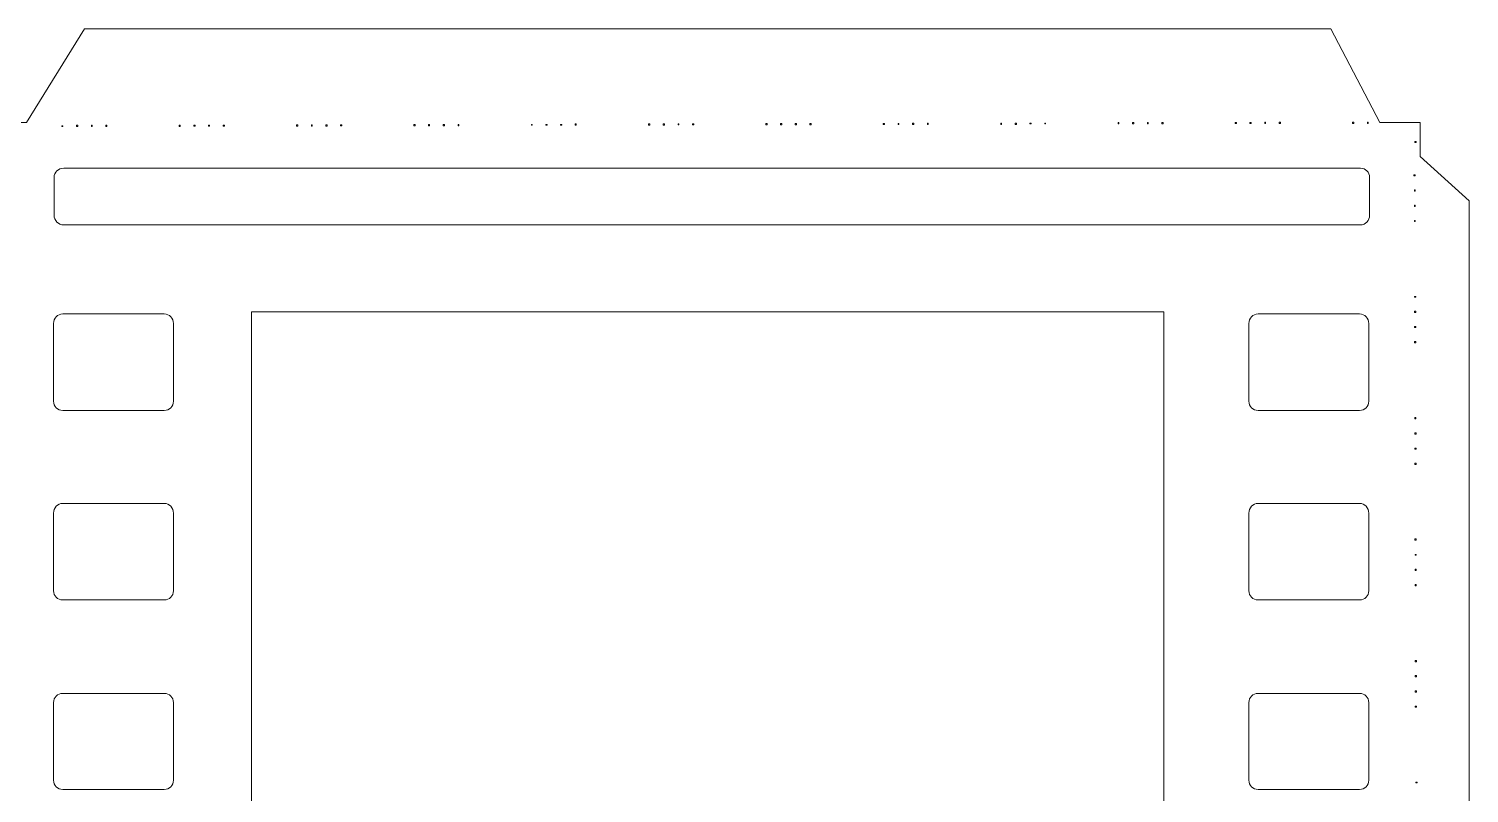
# Model space of a CAD drawing. Header units: centimetres. Extents: x -7.3 to 7.2, y -9.5 to 9.5.
# Drawn here: x 4.515 to 7.227, y -7.622 to -6.181 of the extents above; entities that cross this region are included whole.
import ezdxf

# ---------------------------------------------------------------- set-up
doc = ezdxf.new("R2010")
doc.units = ezdxf.units.CM
doc.header["$MEASUREMENT"] = 0
doc.layers.add('Layer 1', color=7, linetype='Continuous')

msp = doc.modelspace()

# ---------------------------------------------------------------- linework, layer by layer
at = {"layer": 'Layer 1', "lineweight": 0}
for points, knots in [([(4.61987, -6.18133), (4.61987, -6.18133), (4.51073, -6.35827), (4.51073, -6.35827), (4.51073, -6.35827), (4.51073, -6.35827), (4.46774, -6.35827), (4.46774, -6.35827), (4.46774, -6.35827), (4.46774, -6.35827), (1.79628, -6.35827), (1.79628, -6.35827), (1.79628, -6.35827), (1.79628, -6.35827), (1.79628, -9.0256), (1.79628, -9.0256), (1.79628, -9.0256), (1.79628, -9.0256), (4.46774, -9.0256), (4.46774, -9.0256), (4.46774, -9.0256), (4.46774, -9.0256), (4.49916, -9.0256), (4.49916, -9.0256), (4.49916, -9.0256), (4.49916, -9.0256), (6.45542, -9.0256), (6.45542, -9.0256), (6.45542, -9.0256), (6.45542, -9.0256), (6.4579, -9.0256), (6.4579, -9.0256), (6.4579, -9.0256), (6.4579, -9.0256), (6.48353, -9.0256), (6.48353, -9.0256), (6.48353, -9.0256), (6.48353, -9.0256), (6.48518, -9.0256), (6.48518, -9.0256), (6.48518, -9.0256), (6.48518, -9.0256), (6.51081, -9.0256), (6.51081, -9.0256), (6.51081, -9.0256), (6.51081, -9.0256), (6.51329, -9.0256), (6.51329, -9.0256), (6.51329, -9.0256), (6.51329, -9.0256), (6.53809, -9.0256), (6.53809, -9.0256), (6.53809, -9.0256), (6.53809, -9.0256), (6.54057, -9.0256), (6.54057, -9.0256), (6.54057, -9.0256), (6.54057, -9.0256), (6.67617, -9.0256), (6.67617, -9.0256), (6.67617, -9.0256), (6.67617, -9.0256), (6.67617, -9.02477), (6.67617, -9.02477), (6.67617, -9.02477), (6.67617, -9.02477), (6.67865, -9.02477), (6.67865, -9.02477), (6.67865, -9.02477), (6.67865, -9.02477), (6.67865, -9.0256), (6.67865, -9.0256), (6.67865, -9.0256), (6.67865, -9.0256), (6.70428, -9.0256), (6.70428, -9.0256), (6.70428, -9.0256), (6.70428, -9.0256), (6.70428, -9.02477), (6.70428, -9.02477), (6.70428, -9.02477), (6.70428, -9.02477), (6.70593, -9.02477), (6.70593, -9.02477), (6.70593, -9.02477), (6.70593, -9.02477), (6.70593, -9.0256), (6.70593, -9.0256), (6.70593, -9.0256), (6.70593, -9.0256), (6.73156, -9.0256), (6.73156, -9.0256), (6.73156, -9.0256), (6.73156, -9.0256), (6.73156, -9.02477), (6.73156, -9.02477), (6.73156, -9.02477), (6.73156, -9.02477), (6.73404, -9.02477), (6.73404, -9.02477), (6.73404, -9.02477), (6.73404, -9.02477), (6.73404, -9.0256), (6.73404, -9.0256), (6.73404, -9.0256), (6.73404, -9.0256), (6.75967, -9.0256), (6.75967, -9.0256), (6.75967, -9.0256), (6.75967, -9.0256), (6.75967, -9.02477), (6.75967, -9.02477), (6.75967, -9.02477), (6.75967, -9.02477), (6.76132, -9.02477), (6.76132, -9.02477), (6.76132, -9.02477), (6.76132, -9.02477), (6.76132, -9.0256), (6.76132, -9.0256), (6.76132, -9.0256), (6.76132, -9.0256), (6.89775, -9.0256), (6.89775, -9.0256), (6.89775, -9.0256), (6.89775, -9.0256), (6.89775, -9.02477), (6.89775, -9.02477), (6.89775, -9.02477), (6.89775, -9.02477), (6.8994, -9.02477), (6.8994, -9.02477), (6.8994, -9.02477), (6.8994, -9.02477), (6.8994, -9.0256), (6.8994, -9.0256), (6.8994, -9.0256), (6.8994, -9.0256), (6.92503, -9.0256), (6.92503, -9.0256), (6.92503, -9.0256), (6.92503, -9.0256), (6.92503, -9.02477), (6.92503, -9.02477), (6.92503, -9.02477), (6.92503, -9.02477), (6.92751, -9.02477), (6.92751, -9.02477), (6.92751, -9.02477), (6.92751, -9.02477), (6.92751, -9.0256), (6.92751, -9.0256), (6.92751, -9.0256), (6.92751, -9.0256), (6.95314, -9.0256), (6.95314, -9.0256), (6.95314, -9.0256), (6.95314, -9.0256), (6.95314, -9.02477), (6.95314, -9.02477), (6.95314, -9.02477), (6.95314, -9.02477), (6.95479, -9.02477), (6.95479, -9.02477), (6.95479, -9.02477), (6.95479, -9.02477), (6.95479, -9.0256), (6.95479, -9.0256), (6.95479, -9.0256), (6.95479, -9.0256), (6.98042, -9.0256), (6.98042, -9.0256), (6.98042, -9.0256), (6.98042, -9.0256), (6.98042, -9.02477), (6.98042, -9.02477), (6.98042, -9.02477), (6.98042, -9.02477), (6.98207, -9.02477), (6.98207, -9.02477), (6.98207, -9.02477), (6.98207, -9.02477), (6.98207, -9.0256), (6.98207, -9.0256), (6.98207, -9.0256), (6.98207, -9.0256), (7.13503, -9.0256), (7.13503, -9.0256), (7.13503, -9.0256), (7.13503, -9.0256), (7.13503, -8.95119), (7.13503, -8.95119), (7.13503, -8.95119), (7.13503, -8.95119), (7.22742, -8.85197), (7.22742, -8.85197), (7.22742, -8.85197), (7.22742, -8.85197), (7.22742, -6.50545), (7.22742, -6.50545), (7.22742, -6.50545), (7.22742, -6.50545), (7.13503, -6.42194), (7.13503, -6.42194), (7.13503, -6.42194), (7.13503, -6.42194), (7.13503, -6.35827), (7.13503, -6.35827), (7.13503, -6.35827), (7.13503, -6.35827), (7.05896, -6.35827), (7.05896, -6.35827), (7.05896, -6.35827), (7.05896, -6.35827), (6.96718, -6.18133), (6.96718, -6.18133), (6.96718, -6.18133), (6.96718, -6.18133), (4.61987, -6.18133), (4.61987, -6.18133)], [0, 0, 0, 0, 0.0178571, 0.0178571, 0.0178571, 0.0178571, 0.0357143, 0.0357143, 0.0357143, 0.0357143, 0.0535714, 0.0535714, 0.0535714, 0.0535714, 0.0714286, 0.0714286, 0.0714286, 0.0714286, 0.0892857, 0.0892857, 0.0892857, 0.0892857, 0.1071429, 0.1071429, 0.1071429, 0.1071429, 0.125, 0.125, 0.125, 0.125, 0.1428571, 0.1428571, 0.1428571, 0.1428571, 0.1607143, 0.1607143, 0.1607143, 0.1607143, 0.1785714, 0.1785714, 0.1785714, 0.1785714, 0.1964286, 0.1964286, 0.1964286, 0.1964286, 0.2142857, 0.2142857, 0.2142857, 0.2142857, 0.2321429, 0.2321429, 0.2321429, 0.2321429, 0.25, 0.25, 0.25, 0.25, 0.2678571, 0.2678571, 0.2678571, 0.2678571, 0.2857143, 0.2857143, 0.2857143, 0.2857143, 0.3035714, 0.3035714, 0.3035714, 0.3035714, 0.3214286, 0.3214286, 0.3214286, 0.3214286, 0.3392857, 0.3392857, 0.3392857, 0.3392857, 0.3571429, 0.3571429, 0.3571429, 0.3571429, 0.375, 0.375, 0.375, 0.375, 0.3928571, 0.3928571, 0.3928571, 0.3928571, 0.4107143, 0.4107143, 0.4107143, 0.4107143, 0.4285714, 0.4285714, 0.4285714, 0.4285714, 0.4464286, 0.4464286, 0.4464286, 0.4464286, 0.4642857, 0.4642857, 0.4642857, 0.4642857, 0.4821429, 0.4821429, 0.4821429, 0.4821429, 0.5, 0.5, 0.5, 0.5, 0.5178571, 0.5178571, 0.5178571, 0.5178571, 0.5357143, 0.5357143, 0.5357143, 0.5357143, 0.5535714, 0.5535714, 0.5535714, 0.5535714, 0.5714286, 0.5714286, 0.5714286, 0.5714286, 0.5892857, 0.5892857, 0.5892857, 0.5892857, 0.6071429, 0.6071429, 0.6071429, 0.6071429, 0.625, 0.625, 0.625, 0.625, 0.6428571, 0.6428571, 0.6428571, 0.6428571, 0.6607143, 0.6607143, 0.6607143, 0.6607143, 0.6785714, 0.6785714, 0.6785714, 0.6785714, 0.6964286, 0.6964286, 0.6964286, 0.6964286, 0.7142857, 0.7142857, 0.7142857, 0.7142857, 0.7321429, 0.7321429, 0.7321429, 0.7321429, 0.75, 0.75, 0.75, 0.75, 0.7678571, 0.7678571, 0.7678571, 0.7678571, 0.7857143, 0.7857143, 0.7857143, 0.7857143, 0.8035714, 0.8035714, 0.8035714, 0.8035714, 0.8214286, 0.8214286, 0.8214286, 0.8214286, 0.8392857, 0.8392857, 0.8392857, 0.8392857, 0.8571429, 0.8571429, 0.8571429, 0.8571429, 0.875, 0.875, 0.875, 0.875, 0.8928571, 0.8928571, 0.8928571, 0.8928571, 0.9107143, 0.9107143, 0.9107143, 0.9107143, 0.9285714, 0.9285714, 0.9285714, 0.9285714, 0.9464286, 0.9464286, 0.9464286, 0.9464286, 0.9642857, 0.9642857, 0.9642857, 0.9642857, 1, 1, 1, 1]), ([(4.57771, -6.36405), (4.57771, -6.36405), (4.57936, -6.36405), (4.57936, -6.36405), (4.57936, -6.36405), (4.57936, -6.36405), (4.57936, -6.3657), (4.57936, -6.3657), (4.57936, -6.3657), (4.57936, -6.3657), (4.57771, -6.3657), (4.57771, -6.3657), (4.57771, -6.3657), (4.57771, -6.3657), (4.57771, -6.36405), (4.57771, -6.36405)], [0, 0, 0, 0, 0.2, 0.2, 0.2, 0.2, 0.4, 0.4, 0.4, 0.4, 0.6, 0.6, 0.6, 0.6, 1, 1, 1, 1]), ([(4.60499, -6.36322), (4.60499, -6.36322), (4.60747, -6.36322), (4.60747, -6.36322), (4.60747, -6.36322), (4.60747, -6.36322), (4.60747, -6.3657), (4.60747, -6.3657), (4.60747, -6.3657), (4.60747, -6.3657), (4.60499, -6.3657), (4.60499, -6.3657), (4.60499, -6.3657), (4.60499, -6.3657), (4.60499, -6.36322), (4.60499, -6.36322)], [0, 0, 0, 0, 0.2, 0.2, 0.2, 0.2, 0.4, 0.4, 0.4, 0.4, 0.6, 0.6, 0.6, 0.6, 1, 1, 1, 1]), ([(4.6331, -6.36322), (4.6331, -6.36322), (4.63475, -6.36322), (4.63475, -6.36322), (4.63475, -6.36322), (4.63475, -6.36322), (4.63475, -6.3657), (4.63475, -6.3657), (4.63475, -6.3657), (4.63475, -6.3657), (4.6331, -6.3657), (4.6331, -6.3657), (4.6331, -6.3657), (4.6331, -6.3657), (4.6331, -6.36322), (4.6331, -6.36322)], [0, 0, 0, 0, 0.2, 0.2, 0.2, 0.2, 0.4, 0.4, 0.4, 0.4, 0.6, 0.6, 0.6, 0.6, 1, 1, 1, 1]), ([(4.66039, -6.36322), (4.66039, -6.36322), (4.66204, -6.36322), (4.66204, -6.36322), (4.66204, -6.36322), (4.66204, -6.36322), (4.66204, -6.3657), (4.66204, -6.3657), (4.66204, -6.3657), (4.66204, -6.3657), (4.66039, -6.3657), (4.66039, -6.3657), (4.66039, -6.3657), (4.66039, -6.3657), (4.66039, -6.36322), (4.66039, -6.36322)], [0, 0, 0, 0, 0.2, 0.2, 0.2, 0.2, 0.4, 0.4, 0.4, 0.4, 0.6, 0.6, 0.6, 0.6, 1, 1, 1, 1]), ([(4.79847, -6.36322), (4.79847, -6.36322), (4.80012, -6.36322), (4.80012, -6.36322), (4.80012, -6.36322), (4.80012, -6.36322), (4.80012, -6.3657), (4.80012, -6.3657), (4.80012, -6.3657), (4.80012, -6.3657), (4.79847, -6.3657), (4.79847, -6.3657), (4.79847, -6.3657), (4.79847, -6.3657), (4.79847, -6.36322), (4.79847, -6.36322)], [0, 0, 0, 0, 0.2, 0.2, 0.2, 0.2, 0.4, 0.4, 0.4, 0.4, 0.6, 0.6, 0.6, 0.6, 1, 1, 1, 1]), ([(4.82575, -6.36322), (4.82575, -6.36322), (4.82823, -6.36322), (4.82823, -6.36322), (4.82823, -6.36322), (4.82823, -6.36322), (4.82823, -6.36487), (4.82823, -6.36487), (4.82823, -6.36487), (4.82823, -6.36487), (4.82575, -6.36487), (4.82575, -6.36487), (4.82575, -6.36487), (4.82575, -6.36487), (4.82575, -6.36322), (4.82575, -6.36322)], [0, 0, 0, 0, 0.2, 0.2, 0.2, 0.2, 0.4, 0.4, 0.4, 0.4, 0.6, 0.6, 0.6, 0.6, 1, 1, 1, 1]), ([(4.85386, -6.36322), (4.85386, -6.36322), (4.85551, -6.36322), (4.85551, -6.36322), (4.85551, -6.36322), (4.85551, -6.36322), (4.85551, -6.36487), (4.85551, -6.36487), (4.85551, -6.36487), (4.85551, -6.36487), (4.85386, -6.36487), (4.85386, -6.36487), (4.85386, -6.36487), (4.85386, -6.36487), (4.85386, -6.36322), (4.85386, -6.36322)], [0, 0, 0, 0, 0.2, 0.2, 0.2, 0.2, 0.4, 0.4, 0.4, 0.4, 0.6, 0.6, 0.6, 0.6, 1, 1, 1, 1]), ([(4.88115, -6.36322), (4.88115, -6.36322), (4.88363, -6.36322), (4.88363, -6.36322), (4.88363, -6.36322), (4.88363, -6.36322), (4.88363, -6.36487), (4.88363, -6.36487), (4.88363, -6.36487), (4.88363, -6.36487), (4.88115, -6.36487), (4.88115, -6.36487), (4.88115, -6.36487), (4.88115, -6.36487), (4.88115, -6.36322), (4.88115, -6.36322)], [0, 0, 0, 0, 0.2, 0.2, 0.2, 0.2, 0.4, 0.4, 0.4, 0.4, 0.6, 0.6, 0.6, 0.6, 1, 1, 1, 1]), ([(5.01923, -6.36239), (5.01923, -6.36239), (5.02171, -6.36239), (5.02171, -6.36239), (5.02171, -6.36239), (5.02171, -6.36239), (5.02171, -6.36487), (5.02171, -6.36487), (5.02171, -6.36487), (5.02171, -6.36487), (5.01923, -6.36487), (5.01923, -6.36487), (5.01923, -6.36487), (5.01923, -6.36487), (5.01923, -6.36239), (5.01923, -6.36239)], [0, 0, 0, 0, 0.2, 0.2, 0.2, 0.2, 0.4, 0.4, 0.4, 0.4, 0.6, 0.6, 0.6, 0.6, 1, 1, 1, 1]), ([(5.04734, -6.36239), (5.04734, -6.36239), (5.04899, -6.36239), (5.04899, -6.36239), (5.04899, -6.36239), (5.04899, -6.36239), (5.04899, -6.36487), (5.04899, -6.36487), (5.04899, -6.36487), (5.04899, -6.36487), (5.04734, -6.36487), (5.04734, -6.36487), (5.04734, -6.36487), (5.04734, -6.36487), (5.04734, -6.36239), (5.04734, -6.36239)], [0, 0, 0, 0, 0.2, 0.2, 0.2, 0.2, 0.4, 0.4, 0.4, 0.4, 0.6, 0.6, 0.6, 0.6, 1, 1, 1, 1]), ([(5.07463, -6.36239), (5.07463, -6.36239), (5.07711, -6.36239), (5.07711, -6.36239), (5.07711, -6.36239), (5.07711, -6.36239), (5.07711, -6.36487), (5.07711, -6.36487), (5.07711, -6.36487), (5.07711, -6.36487), (5.07463, -6.36487), (5.07463, -6.36487), (5.07463, -6.36487), (5.07463, -6.36487), (5.07463, -6.36239), (5.07463, -6.36239)], [0, 0, 0, 0, 0.2, 0.2, 0.2, 0.2, 0.4, 0.4, 0.4, 0.4, 0.6, 0.6, 0.6, 0.6, 1, 1, 1, 1]), ([(5.10191, -6.36239), (5.10191, -6.36239), (5.10439, -6.36239), (5.10439, -6.36239), (5.10439, -6.36239), (5.10439, -6.36239), (5.10439, -6.36404), (5.10439, -6.36404), (5.10439, -6.36404), (5.10439, -6.36404), (5.10191, -6.36404), (5.10191, -6.36404), (5.10191, -6.36404), (5.10191, -6.36404), (5.10191, -6.36239), (5.10191, -6.36239)], [0, 0, 0, 0, 0.2, 0.2, 0.2, 0.2, 0.4, 0.4, 0.4, 0.4, 0.6, 0.6, 0.6, 0.6, 1, 1, 1, 1]), ([(5.23999, -6.36157), (5.23999, -6.36157), (5.24247, -6.36157), (5.24247, -6.36157), (5.24247, -6.36157), (5.24247, -6.36157), (5.24247, -6.36405), (5.24247, -6.36405), (5.24247, -6.36405), (5.24247, -6.36405), (5.23999, -6.36405), (5.23999, -6.36405), (5.23999, -6.36405), (5.23999, -6.36405), (5.23999, -6.36157), (5.23999, -6.36157)], [0, 0, 0, 0, 0.2, 0.2, 0.2, 0.2, 0.4, 0.4, 0.4, 0.4, 0.6, 0.6, 0.6, 0.6, 1, 1, 1, 1]), ([(5.2681, -6.36157), (5.2681, -6.36157), (5.26975, -6.36157), (5.26975, -6.36157), (5.26975, -6.36157), (5.26975, -6.36157), (5.26975, -6.36405), (5.26975, -6.36405), (5.26975, -6.36405), (5.26975, -6.36405), (5.2681, -6.36405), (5.2681, -6.36405), (5.2681, -6.36405), (5.2681, -6.36405), (5.2681, -6.36157), (5.2681, -6.36157)], [0, 0, 0, 0, 0.2, 0.2, 0.2, 0.2, 0.4, 0.4, 0.4, 0.4, 0.6, 0.6, 0.6, 0.6, 1, 1, 1, 1]), ([(5.29539, -6.36157), (5.29539, -6.36157), (5.29787, -6.36157), (5.29787, -6.36157), (5.29787, -6.36157), (5.29787, -6.36157), (5.29787, -6.36405), (5.29787, -6.36405), (5.29787, -6.36405), (5.29787, -6.36405), (5.29539, -6.36405), (5.29539, -6.36405), (5.29539, -6.36405), (5.29539, -6.36405), (5.29539, -6.36157), (5.29539, -6.36157)], [0, 0, 0, 0, 0.2, 0.2, 0.2, 0.2, 0.4, 0.4, 0.4, 0.4, 0.6, 0.6, 0.6, 0.6, 1, 1, 1, 1]), ([(5.3235, -6.36157), (5.3235, -6.36157), (5.32515, -6.36157), (5.32515, -6.36157), (5.32515, -6.36157), (5.32515, -6.36157), (5.32515, -6.36405), (5.32515, -6.36405), (5.32515, -6.36405), (5.32515, -6.36405), (5.3235, -6.36405), (5.3235, -6.36405), (5.3235, -6.36405), (5.3235, -6.36405), (5.3235, -6.36157), (5.3235, -6.36157)], [0, 0, 0, 0, 0.2, 0.2, 0.2, 0.2, 0.4, 0.4, 0.4, 0.4, 0.6, 0.6, 0.6, 0.6, 1, 1, 1, 1]), ([(5.46158, -6.36157), (5.46158, -6.36157), (5.46323, -6.36157), (5.46323, -6.36157), (5.46323, -6.36157), (5.46323, -6.36157), (5.46323, -6.36322), (5.46323, -6.36322), (5.46323, -6.36322), (5.46323, -6.36322), (5.46158, -6.36322), (5.46158, -6.36322), (5.46158, -6.36322), (5.46158, -6.36322), (5.46158, -6.36157), (5.46158, -6.36157)], [0, 0, 0, 0, 0.2, 0.2, 0.2, 0.2, 0.4, 0.4, 0.4, 0.4, 0.6, 0.6, 0.6, 0.6, 1, 1, 1, 1]), ([(5.48886, -6.36157), (5.48886, -6.36157), (5.49134, -6.36157), (5.49134, -6.36157), (5.49134, -6.36157), (5.49134, -6.36157), (5.49134, -6.36322), (5.49134, -6.36322), (5.49134, -6.36322), (5.49134, -6.36322), (5.48886, -6.36322), (5.48886, -6.36322), (5.48886, -6.36322), (5.48886, -6.36322), (5.48886, -6.36157), (5.48886, -6.36157)], [0, 0, 0, 0, 0.2, 0.2, 0.2, 0.2, 0.4, 0.4, 0.4, 0.4, 0.6, 0.6, 0.6, 0.6, 1, 1, 1, 1]), ([(5.51615, -6.36157), (5.51615, -6.36157), (5.51863, -6.36157), (5.51863, -6.36157), (5.51863, -6.36157), (5.51863, -6.36157), (5.51863, -6.36322), (5.51863, -6.36322), (5.51863, -6.36322), (5.51863, -6.36322), (5.51615, -6.36322), (5.51615, -6.36322), (5.51615, -6.36322), (5.51615, -6.36322), (5.51615, -6.36157), (5.51615, -6.36157)], [0, 0, 0, 0, 0.2, 0.2, 0.2, 0.2, 0.4, 0.4, 0.4, 0.4, 0.6, 0.6, 0.6, 0.6, 1, 1, 1, 1]), ([(5.54426, -6.36074), (5.54426, -6.36074), (5.54591, -6.36074), (5.54591, -6.36074), (5.54591, -6.36074), (5.54591, -6.36074), (5.54591, -6.36322), (5.54591, -6.36322), (5.54591, -6.36322), (5.54591, -6.36322), (5.54426, -6.36322), (5.54426, -6.36322), (5.54426, -6.36322), (5.54426, -6.36322), (5.54426, -6.36074), (5.54426, -6.36074)], [0, 0, 0, 0, 0.2, 0.2, 0.2, 0.2, 0.4, 0.4, 0.4, 0.4, 0.6, 0.6, 0.6, 0.6, 1, 1, 1, 1]), ([(5.68234, -6.36074), (5.68234, -6.36074), (5.68482, -6.36074), (5.68482, -6.36074), (5.68482, -6.36074), (5.68482, -6.36074), (5.68482, -6.36322), (5.68482, -6.36322), (5.68482, -6.36322), (5.68482, -6.36322), (5.68234, -6.36322), (5.68234, -6.36322), (5.68234, -6.36322), (5.68234, -6.36322), (5.68234, -6.36074), (5.68234, -6.36074)], [0, 0, 0, 0, 0.2, 0.2, 0.2, 0.2, 0.4, 0.4, 0.4, 0.4, 0.6, 0.6, 0.6, 0.6, 1, 1, 1, 1]), ([(5.70963, -6.36074), (5.70963, -6.36074), (5.71211, -6.36074), (5.71211, -6.36074), (5.71211, -6.36074), (5.71211, -6.36074), (5.71211, -6.36322), (5.71211, -6.36322), (5.71211, -6.36322), (5.71211, -6.36322), (5.70963, -6.36322), (5.70963, -6.36322), (5.70963, -6.36322), (5.70963, -6.36322), (5.70963, -6.36074), (5.70963, -6.36074)], [0, 0, 0, 0, 0.2, 0.2, 0.2, 0.2, 0.4, 0.4, 0.4, 0.4, 0.6, 0.6, 0.6, 0.6, 1, 1, 1, 1]), ([(5.73774, -6.36074), (5.73774, -6.36074), (5.73939, -6.36074), (5.73939, -6.36074), (5.73939, -6.36074), (5.73939, -6.36074), (5.73939, -6.36239), (5.73939, -6.36239), (5.73939, -6.36239), (5.73939, -6.36239), (5.73774, -6.36239), (5.73774, -6.36239), (5.73774, -6.36239), (5.73774, -6.36239), (5.73774, -6.36074), (5.73774, -6.36074)], [0, 0, 0, 0, 0.2, 0.2, 0.2, 0.2, 0.4, 0.4, 0.4, 0.4, 0.6, 0.6, 0.6, 0.6, 1, 1, 1, 1]), ([(5.76502, -6.36074), (5.76502, -6.36074), (5.7675, -6.36074), (5.7675, -6.36074), (5.7675, -6.36074), (5.7675, -6.36074), (5.7675, -6.36239), (5.7675, -6.36239), (5.7675, -6.36239), (5.7675, -6.36239), (5.76502, -6.36239), (5.76502, -6.36239), (5.76502, -6.36239), (5.76502, -6.36239), (5.76502, -6.36074), (5.76502, -6.36074)], [0, 0, 0, 0, 0.2, 0.2, 0.2, 0.2, 0.4, 0.4, 0.4, 0.4, 0.6, 0.6, 0.6, 0.6, 1, 1, 1, 1]), ([(5.9031, -6.35992), (5.9031, -6.35992), (5.90558, -6.35992), (5.90558, -6.35992), (5.90558, -6.35992), (5.90558, -6.35992), (5.90558, -6.3624), (5.90558, -6.3624), (5.90558, -6.3624), (5.90558, -6.3624), (5.9031, -6.3624), (5.9031, -6.3624), (5.9031, -6.3624), (5.9031, -6.3624), (5.9031, -6.35992), (5.9031, -6.35992)], [0, 0, 0, 0, 0.2, 0.2, 0.2, 0.2, 0.4, 0.4, 0.4, 0.4, 0.6, 0.6, 0.6, 0.6, 1, 1, 1, 1]), ([(5.93039, -6.35992), (5.93039, -6.35992), (5.93287, -6.35992), (5.93287, -6.35992), (5.93287, -6.35992), (5.93287, -6.35992), (5.93287, -6.3624), (5.93287, -6.3624), (5.93287, -6.3624), (5.93287, -6.3624), (5.93039, -6.3624), (5.93039, -6.3624), (5.93039, -6.3624), (5.93039, -6.3624), (5.93039, -6.35992), (5.93039, -6.35992)], [0, 0, 0, 0, 0.2, 0.2, 0.2, 0.2, 0.4, 0.4, 0.4, 0.4, 0.6, 0.6, 0.6, 0.6, 1, 1, 1, 1]), ([(5.9585, -6.35992), (5.9585, -6.35992), (5.96098, -6.35992), (5.96098, -6.35992), (5.96098, -6.35992), (5.96098, -6.35992), (5.96098, -6.3624), (5.96098, -6.3624), (5.96098, -6.3624), (5.96098, -6.3624), (5.9585, -6.3624), (5.9585, -6.3624), (5.9585, -6.3624), (5.9585, -6.3624), (5.9585, -6.35992), (5.9585, -6.35992)], [0, 0, 0, 0, 0.2, 0.2, 0.2, 0.2, 0.4, 0.4, 0.4, 0.4, 0.6, 0.6, 0.6, 0.6, 1, 1, 1, 1]), ([(5.98578, -6.35992), (5.98578, -6.35992), (5.98826, -6.35992), (5.98826, -6.35992), (5.98826, -6.35992), (5.98826, -6.35992), (5.98826, -6.3624), (5.98826, -6.3624), (5.98826, -6.3624), (5.98826, -6.3624), (5.98578, -6.3624), (5.98578, -6.3624), (5.98578, -6.3624), (5.98578, -6.3624), (5.98578, -6.35992), (5.98578, -6.35992)], [0, 0, 0, 0, 0.2, 0.2, 0.2, 0.2, 0.4, 0.4, 0.4, 0.4, 0.6, 0.6, 0.6, 0.6, 1, 1, 1, 1]), ([(6.12386, -6.35992), (6.12386, -6.35992), (6.12634, -6.35992), (6.12634, -6.35992), (6.12634, -6.35992), (6.12634, -6.35992), (6.12634, -6.36157), (6.12634, -6.36157), (6.12634, -6.36157), (6.12634, -6.36157), (6.12386, -6.36157), (6.12386, -6.36157), (6.12386, -6.36157), (6.12386, -6.36157), (6.12386, -6.35992), (6.12386, -6.35992)], [0, 0, 0, 0, 0.2, 0.2, 0.2, 0.2, 0.4, 0.4, 0.4, 0.4, 0.6, 0.6, 0.6, 0.6, 1, 1, 1, 1]), ([(6.15198, -6.35992), (6.15198, -6.35992), (6.15363, -6.35992), (6.15363, -6.35992), (6.15363, -6.35992), (6.15363, -6.35992), (6.15363, -6.36157), (6.15363, -6.36157), (6.15363, -6.36157), (6.15363, -6.36157), (6.15198, -6.36157), (6.15198, -6.36157), (6.15198, -6.36157), (6.15198, -6.36157), (6.15198, -6.35992), (6.15198, -6.35992)], [0, 0, 0, 0, 0.2, 0.2, 0.2, 0.2, 0.4, 0.4, 0.4, 0.4, 0.6, 0.6, 0.6, 0.6, 1, 1, 1, 1]), ([(6.17926, -6.35909), (6.17926, -6.35909), (6.18174, -6.35909), (6.18174, -6.35909), (6.18174, -6.35909), (6.18174, -6.35909), (6.18174, -6.36157), (6.18174, -6.36157), (6.18174, -6.36157), (6.18174, -6.36157), (6.17926, -6.36157), (6.17926, -6.36157), (6.17926, -6.36157), (6.17926, -6.36157), (6.17926, -6.35909), (6.17926, -6.35909)], [0, 0, 0, 0, 0.2, 0.2, 0.2, 0.2, 0.4, 0.4, 0.4, 0.4, 0.6, 0.6, 0.6, 0.6, 1, 1, 1, 1]), ([(6.20737, -6.35909), (6.20737, -6.35909), (6.20902, -6.35909), (6.20902, -6.35909), (6.20902, -6.35909), (6.20902, -6.35909), (6.20902, -6.36157), (6.20902, -6.36157), (6.20902, -6.36157), (6.20902, -6.36157), (6.20737, -6.36157), (6.20737, -6.36157), (6.20737, -6.36157), (6.20737, -6.36157), (6.20737, -6.35909), (6.20737, -6.35909)], [0, 0, 0, 0, 0.2, 0.2, 0.2, 0.2, 0.4, 0.4, 0.4, 0.4, 0.6, 0.6, 0.6, 0.6, 1, 1, 1, 1]), ([(6.34545, -6.35909), (6.34545, -6.35909), (6.3471, -6.35909), (6.3471, -6.35909), (6.3471, -6.35909), (6.3471, -6.35909), (6.3471, -6.36157), (6.3471, -6.36157), (6.3471, -6.36157), (6.3471, -6.36157), (6.34545, -6.36157), (6.34545, -6.36157), (6.34545, -6.36157), (6.34545, -6.36157), (6.34545, -6.35909), (6.34545, -6.35909)], [0, 0, 0, 0, 0.2, 0.2, 0.2, 0.2, 0.4, 0.4, 0.4, 0.4, 0.6, 0.6, 0.6, 0.6, 1, 1, 1, 1]), ([(6.37274, -6.35909), (6.37274, -6.35909), (6.37522, -6.35909), (6.37522, -6.35909), (6.37522, -6.35909), (6.37522, -6.35909), (6.37522, -6.36157), (6.37522, -6.36157), (6.37522, -6.36157), (6.37522, -6.36157), (6.37274, -6.36157), (6.37274, -6.36157), (6.37274, -6.36157), (6.37274, -6.36157), (6.37274, -6.35909), (6.37274, -6.35909)], [0, 0, 0, 0, 0.2, 0.2, 0.2, 0.2, 0.4, 0.4, 0.4, 0.4, 0.6, 0.6, 0.6, 0.6, 1, 1, 1, 1]), ([(6.40002, -6.35909), (6.40002, -6.35909), (6.4025, -6.35909), (6.4025, -6.35909), (6.4025, -6.35909), (6.4025, -6.35909), (6.4025, -6.36074), (6.4025, -6.36074), (6.4025, -6.36074), (6.4025, -6.36074), (6.40002, -6.36074), (6.40002, -6.36074), (6.40002, -6.36074), (6.40002, -6.36074), (6.40002, -6.35909), (6.40002, -6.35909)], [0, 0, 0, 0, 0.2, 0.2, 0.2, 0.2, 0.4, 0.4, 0.4, 0.4, 0.6, 0.6, 0.6, 0.6, 1, 1, 1, 1]), ([(6.42813, -6.35909), (6.42813, -6.35909), (6.42978, -6.35909), (6.42978, -6.35909), (6.42978, -6.35909), (6.42978, -6.35909), (6.42978, -6.36074), (6.42978, -6.36074), (6.42978, -6.36074), (6.42978, -6.36074), (6.42813, -6.36074), (6.42813, -6.36074), (6.42813, -6.36074), (6.42813, -6.36074), (6.42813, -6.35909), (6.42813, -6.35909)], [0, 0, 0, 0, 0.2, 0.2, 0.2, 0.2, 0.4, 0.4, 0.4, 0.4, 0.6, 0.6, 0.6, 0.6, 1, 1, 1, 1]), ([(6.56621, -6.35827), (6.56621, -6.35827), (6.56786, -6.35827), (6.56786, -6.35827), (6.56786, -6.35827), (6.56786, -6.35827), (6.56786, -6.36075), (6.56786, -6.36075), (6.56786, -6.36075), (6.56786, -6.36075), (6.56621, -6.36075), (6.56621, -6.36075), (6.56621, -6.36075), (6.56621, -6.36075), (6.56621, -6.35827), (6.56621, -6.35827)], [0, 0, 0, 0, 0.2, 0.2, 0.2, 0.2, 0.4, 0.4, 0.4, 0.4, 0.6, 0.6, 0.6, 0.6, 1, 1, 1, 1]), ([(6.5935, -6.35827), (6.5935, -6.35827), (6.59598, -6.35827), (6.59598, -6.35827), (6.59598, -6.35827), (6.59598, -6.35827), (6.59598, -6.36075), (6.59598, -6.36075), (6.59598, -6.36075), (6.59598, -6.36075), (6.5935, -6.36075), (6.5935, -6.36075), (6.5935, -6.36075), (6.5935, -6.36075), (6.5935, -6.35827), (6.5935, -6.35827)], [0, 0, 0, 0, 0.2, 0.2, 0.2, 0.2, 0.4, 0.4, 0.4, 0.4, 0.6, 0.6, 0.6, 0.6, 1, 1, 1, 1]), ([(6.62161, -6.35827), (6.62161, -6.35827), (6.62326, -6.35827), (6.62326, -6.35827), (6.62326, -6.35827), (6.62326, -6.35827), (6.62326, -6.36075), (6.62326, -6.36075), (6.62326, -6.36075), (6.62326, -6.36075), (6.62161, -6.36075), (6.62161, -6.36075), (6.62161, -6.36075), (6.62161, -6.36075), (6.62161, -6.35827), (6.62161, -6.35827)], [0, 0, 0, 0, 0.2, 0.2, 0.2, 0.2, 0.4, 0.4, 0.4, 0.4, 0.6, 0.6, 0.6, 0.6, 1, 1, 1, 1]), ([(6.6489, -6.35827), (6.6489, -6.35827), (6.65138, -6.35827), (6.65138, -6.35827), (6.65138, -6.35827), (6.65138, -6.35827), (6.65138, -6.36075), (6.65138, -6.36075), (6.65138, -6.36075), (6.65138, -6.36075), (6.6489, -6.36075), (6.6489, -6.36075), (6.6489, -6.36075), (6.6489, -6.36075), (6.6489, -6.35827), (6.6489, -6.35827)], [0, 0, 0, 0, 0.2, 0.2, 0.2, 0.2, 0.4, 0.4, 0.4, 0.4, 0.6, 0.6, 0.6, 0.6, 1, 1, 1, 1]), ([(6.78698, -6.35827), (6.78698, -6.35827), (6.78946, -6.35827), (6.78946, -6.35827), (6.78946, -6.35827), (6.78946, -6.35827), (6.78946, -6.35992), (6.78946, -6.35992), (6.78946, -6.35992), (6.78946, -6.35992), (6.78698, -6.35992), (6.78698, -6.35992), (6.78698, -6.35992), (6.78698, -6.35992), (6.78698, -6.35827), (6.78698, -6.35827)], [0, 0, 0, 0, 0.2, 0.2, 0.2, 0.2, 0.4, 0.4, 0.4, 0.4, 0.6, 0.6, 0.6, 0.6, 1, 1, 1, 1]), ([(6.81426, -6.35827), (6.81426, -6.35827), (6.81674, -6.35827), (6.81674, -6.35827), (6.81674, -6.35827), (6.81674, -6.35827), (6.81674, -6.35992), (6.81674, -6.35992), (6.81674, -6.35992), (6.81674, -6.35992), (6.81426, -6.35992), (6.81426, -6.35992), (6.81426, -6.35992), (6.81426, -6.35992), (6.81426, -6.35827), (6.81426, -6.35827)], [0, 0, 0, 0, 0.2, 0.2, 0.2, 0.2, 0.4, 0.4, 0.4, 0.4, 0.6, 0.6, 0.6, 0.6, 1, 1, 1, 1]), ([(6.84237, -6.35744), (6.84237, -6.35744), (6.84402, -6.35744), (6.84402, -6.35744), (6.84402, -6.35744), (6.84402, -6.35744), (6.84402, -6.35992), (6.84402, -6.35992), (6.84402, -6.35992), (6.84402, -6.35992), (6.84237, -6.35992), (6.84237, -6.35992), (6.84237, -6.35992), (6.84237, -6.35992), (6.84237, -6.35744), (6.84237, -6.35744)], [0, 0, 0, 0, 0.2, 0.2, 0.2, 0.2, 0.4, 0.4, 0.4, 0.4, 0.6, 0.6, 0.6, 0.6, 1, 1, 1, 1]), ([(6.86966, -6.35744), (6.86966, -6.35744), (6.87214, -6.35744), (6.87214, -6.35744), (6.87214, -6.35744), (6.87214, -6.35744), (6.87214, -6.35992), (6.87214, -6.35992), (6.87214, -6.35992), (6.87214, -6.35992), (6.86966, -6.35992), (6.86966, -6.35992), (6.86966, -6.35992), (6.86966, -6.35992), (6.86966, -6.35744), (6.86966, -6.35744)], [0, 0, 0, 0, 0.2, 0.2, 0.2, 0.2, 0.4, 0.4, 0.4, 0.4, 0.6, 0.6, 0.6, 0.6, 1, 1, 1, 1]), ([(7.00774, -6.35744), (7.00774, -6.35744), (7.01022, -6.35744), (7.01022, -6.35744), (7.01022, -6.35744), (7.01022, -6.35744), (7.01022, -6.35992), (7.01022, -6.35992), (7.01022, -6.35992), (7.01022, -6.35992), (7.00774, -6.35992), (7.00774, -6.35992), (7.00774, -6.35992), (7.00774, -6.35992), (7.00774, -6.35744), (7.00774, -6.35744)], [0, 0, 0, 0, 0.2, 0.2, 0.2, 0.2, 0.4, 0.4, 0.4, 0.4, 0.6, 0.6, 0.6, 0.6, 1, 1, 1, 1]), ([(7.03585, -6.35744), (7.03585, -6.35744), (7.0375, -6.35744), (7.0375, -6.35744), (7.0375, -6.35744), (7.0375, -6.35744), (7.0375, -6.35992), (7.0375, -6.35992), (7.0375, -6.35992), (7.0375, -6.35992), (7.03585, -6.35992), (7.03585, -6.35992), (7.03585, -6.35992), (7.03585, -6.35992), (7.03585, -6.35744), (7.03585, -6.35744)], [0, 0, 0, 0, 0.2, 0.2, 0.2, 0.2, 0.4, 0.4, 0.4, 0.4, 0.6, 0.6, 0.6, 0.6, 1, 1, 1, 1]), ([(7.12515, -6.39381), (7.12515, -6.39381), (7.12763, -6.39381), (7.12763, -6.39381), (7.12763, -6.39381), (7.12763, -6.39381), (7.12763, -6.39546), (7.12763, -6.39546), (7.12763, -6.39546), (7.12763, -6.39546), (7.12515, -6.39546), (7.12515, -6.39546), (7.12515, -6.39546), (7.12515, -6.39546), (7.12515, -6.39381), (7.12515, -6.39381)], [0, 0, 0, 0, 0.2, 0.2, 0.2, 0.2, 0.4, 0.4, 0.4, 0.4, 0.6, 0.6, 0.6, 0.6, 1, 1, 1, 1]), ([(4.58101, -6.44425), (4.58101, -6.44425), (7.02262, -6.44425), (7.02262, -6.44425), (7.02262, -6.44425), (7.03247, -6.44425), (7.03998, -6.45176), (7.03998, -6.46161), (7.03998, -6.46161), (7.03998, -6.46161), (7.03998, -6.53272), (7.03998, -6.53272), (7.03998, -6.53272), (7.03998, -6.54257), (7.03247, -6.55091), (7.02262, -6.55091), (7.02262, -6.55091), (7.02262, -6.55091), (4.58101, -6.55091), (4.58101, -6.55091), (4.58101, -6.55091), (4.57116, -6.55091), (4.56282, -6.54257), (4.56282, -6.53272), (4.56282, -6.53272), (4.56282, -6.53272), (4.56282, -6.46161), (4.56282, -6.46161), (4.56282, -6.46161), (4.56282, -6.45176), (4.57116, -6.44425), (4.58101, -6.44425)], [0, 0, 0, 0, 0.1111111, 0.1111111, 0.1111111, 0.1111111, 0.2222222, 0.2222222, 0.2222222, 0.2222222, 0.3333333, 0.3333333, 0.3333333, 0.3333333, 0.4444444, 0.4444444, 0.4444444, 0.4444444, 0.5555556, 0.5555556, 0.5555556, 0.5555556, 0.6666667, 0.6666667, 0.6666667, 0.6666667, 0.7777778, 0.7777778, 0.7777778, 0.7777778, 1, 1, 1, 1]), ([(7.12349, -6.45665), (7.12349, -6.45665), (7.12597, -6.45665), (7.12597, -6.45665), (7.12597, -6.45665), (7.12597, -6.45665), (7.12597, -6.4583), (7.12597, -6.4583), (7.12597, -6.4583), (7.12597, -6.4583), (7.12349, -6.4583), (7.12349, -6.4583), (7.12349, -6.4583), (7.12349, -6.4583), (7.12349, -6.45665), (7.12349, -6.45665)], [0, 0, 0, 0, 0.2, 0.2, 0.2, 0.2, 0.4, 0.4, 0.4, 0.4, 0.6, 0.6, 0.6, 0.6, 1, 1, 1, 1]), ([(7.12432, -6.48476), (7.12432, -6.48476), (7.12597, -6.48476), (7.12597, -6.48476), (7.12597, -6.48476), (7.12597, -6.48476), (7.12597, -6.48724), (7.12597, -6.48724), (7.12597, -6.48724), (7.12597, -6.48724), (7.12432, -6.48724), (7.12432, -6.48724), (7.12432, -6.48724), (7.12432, -6.48724), (7.12432, -6.48476), (7.12432, -6.48476)], [0, 0, 0, 0, 0.2, 0.2, 0.2, 0.2, 0.4, 0.4, 0.4, 0.4, 0.6, 0.6, 0.6, 0.6, 1, 1, 1, 1]), ([(7.12432, -6.5137), (7.12432, -6.5137), (7.12597, -6.5137), (7.12597, -6.5137), (7.12597, -6.5137), (7.12597, -6.5137), (7.12597, -6.51618), (7.12597, -6.51618), (7.12597, -6.51618), (7.12597, -6.51618), (7.12432, -6.51618), (7.12432, -6.51618), (7.12432, -6.51618), (7.12432, -6.51618), (7.12432, -6.5137), (7.12432, -6.5137)], [0, 0, 0, 0, 0.2, 0.2, 0.2, 0.2, 0.4, 0.4, 0.4, 0.4, 0.6, 0.6, 0.6, 0.6, 1, 1, 1, 1]), ([(7.12432, -6.54264), (7.12432, -6.54264), (7.12597, -6.54264), (7.12597, -6.54264), (7.12597, -6.54264), (7.12597, -6.54264), (7.12597, -6.54429), (7.12597, -6.54429), (7.12597, -6.54429), (7.12597, -6.54429), (7.12432, -6.54429), (7.12432, -6.54429), (7.12432, -6.54429), (7.12432, -6.54429), (7.12432, -6.54264), (7.12432, -6.54264)], [0, 0, 0, 0, 0.2, 0.2, 0.2, 0.2, 0.4, 0.4, 0.4, 0.4, 0.6, 0.6, 0.6, 0.6, 1, 1, 1, 1]), ([(7.12432, -6.68568), (7.12432, -6.68568), (7.1268, -6.68568), (7.1268, -6.68568), (7.1268, -6.68568), (7.1268, -6.68568), (7.1268, -6.68733), (7.1268, -6.68733), (7.1268, -6.68733), (7.1268, -6.68733), (7.12432, -6.68733), (7.12432, -6.68733), (7.12432, -6.68733), (7.12432, -6.68733), (7.12432, -6.68568), (7.12432, -6.68568)], [0, 0, 0, 0, 0.2, 0.2, 0.2, 0.2, 0.4, 0.4, 0.4, 0.4, 0.6, 0.6, 0.6, 0.6, 1, 1, 1, 1]), ([(4.57936, -6.71875), (4.57936, -6.71875), (4.77036, -6.71875), (4.77036, -6.71875), (4.77036, -6.71875), (4.78021, -6.71875), (4.78772, -6.72709), (4.78772, -6.73694), (4.78772, -6.73694), (4.78772, -6.73694), (4.78772, -6.88329), (4.78772, -6.88329), (4.78772, -6.88329), (4.78772, -6.89314), (4.78021, -6.90065), (4.77036, -6.90065), (4.77036, -6.90065), (4.77036, -6.90065), (4.57936, -6.90065), (4.57936, -6.90065), (4.57936, -6.90065), (4.56951, -6.90065), (4.562, -6.89314), (4.562, -6.88329), (4.562, -6.88329), (4.562, -6.88329), (4.562, -6.73694), (4.562, -6.73694), (4.562, -6.73694), (4.562, -6.72709), (4.56951, -6.71875), (4.57936, -6.71875)], [0, 0, 0, 0, 0.1111111, 0.1111111, 0.1111111, 0.1111111, 0.2222222, 0.2222222, 0.2222222, 0.2222222, 0.3333333, 0.3333333, 0.3333333, 0.3333333, 0.4444444, 0.4444444, 0.4444444, 0.4444444, 0.5555556, 0.5555556, 0.5555556, 0.5555556, 0.6666667, 0.6666667, 0.6666667, 0.6666667, 0.7777778, 0.7777778, 0.7777778, 0.7777778, 1, 1, 1, 1]), ([(4.93489, -6.71462), (4.93489, -6.71462), (6.6522, -6.71462), (6.6522, -6.71462), (6.6522, -6.71462), (6.6522, -6.71462), (6.6522, -8.68411), (6.6522, -8.68411), (6.6522, -8.68411), (6.6522, -8.68411), (4.93489, -8.68411), (4.93489, -8.68411), (4.93489, -8.68411), (4.93489, -8.68411), (4.93489, -6.71462), (4.93489, -6.71462)], [0, 0, 0, 0, 0.2, 0.2, 0.2, 0.2, 0.4, 0.4, 0.4, 0.4, 0.6, 0.6, 0.6, 0.6, 1, 1, 1, 1]), ([(6.82997, -6.71875), (6.82997, -6.71875), (7.02097, -6.71875), (7.02097, -6.71875), (7.02097, -6.71875), (7.03082, -6.71875), (7.03833, -6.72709), (7.03833, -6.73694), (7.03833, -6.73694), (7.03833, -6.73694), (7.03833, -6.88329), (7.03833, -6.88329), (7.03833, -6.88329), (7.03833, -6.89314), (7.03082, -6.90065), (7.02097, -6.90065), (7.02097, -6.90065), (7.02097, -6.90065), (6.82997, -6.90065), (6.82997, -6.90065), (6.82997, -6.90065), (6.82012, -6.90065), (6.81261, -6.89314), (6.81261, -6.88329), (6.81261, -6.88329), (6.81261, -6.88329), (6.81261, -6.73694), (6.81261, -6.73694), (6.81261, -6.73694), (6.81261, -6.72709), (6.82012, -6.71875), (6.82997, -6.71875)], [0, 0, 0, 0, 0.1111111, 0.1111111, 0.1111111, 0.1111111, 0.2222222, 0.2222222, 0.2222222, 0.2222222, 0.3333333, 0.3333333, 0.3333333, 0.3333333, 0.4444444, 0.4444444, 0.4444444, 0.4444444, 0.5555556, 0.5555556, 0.5555556, 0.5555556, 0.6666667, 0.6666667, 0.6666667, 0.6666667, 0.7777778, 0.7777778, 0.7777778, 0.7777778, 1, 1, 1, 1]), ([(7.12432, -6.71379), (7.12432, -6.71379), (7.1268, -6.71379), (7.1268, -6.71379), (7.1268, -6.71379), (7.1268, -6.71379), (7.1268, -6.71627), (7.1268, -6.71627), (7.1268, -6.71627), (7.1268, -6.71627), (7.12432, -6.71627), (7.12432, -6.71627), (7.12432, -6.71627), (7.12432, -6.71627), (7.12432, -6.71379), (7.12432, -6.71379)], [0, 0, 0, 0, 0.2, 0.2, 0.2, 0.2, 0.4, 0.4, 0.4, 0.4, 0.6, 0.6, 0.6, 0.6, 1, 1, 1, 1]), ([(7.12432, -6.74273), (7.12432, -6.74273), (7.1268, -6.74273), (7.1268, -6.74273), (7.1268, -6.74273), (7.1268, -6.74273), (7.1268, -6.74438), (7.1268, -6.74438), (7.1268, -6.74438), (7.1268, -6.74438), (7.12432, -6.74438), (7.12432, -6.74438), (7.12432, -6.74438), (7.12432, -6.74438), (7.12432, -6.74273), (7.12432, -6.74273)], [0, 0, 0, 0, 0.2, 0.2, 0.2, 0.2, 0.4, 0.4, 0.4, 0.4, 0.6, 0.6, 0.6, 0.6, 1, 1, 1, 1]), ([(7.12432, -6.77084), (7.12432, -6.77084), (7.1268, -6.77084), (7.1268, -6.77084), (7.1268, -6.77084), (7.1268, -6.77084), (7.1268, -6.77332), (7.1268, -6.77332), (7.1268, -6.77332), (7.1268, -6.77332), (7.12432, -6.77332), (7.12432, -6.77332), (7.12432, -6.77332), (7.12432, -6.77332), (7.12432, -6.77084), (7.12432, -6.77084)], [0, 0, 0, 0, 0.2, 0.2, 0.2, 0.2, 0.4, 0.4, 0.4, 0.4, 0.6, 0.6, 0.6, 0.6, 1, 1, 1, 1]), ([(7.12515, -6.91388), (7.12515, -6.91388), (7.1268, -6.91388), (7.1268, -6.91388), (7.1268, -6.91388), (7.1268, -6.91388), (7.1268, -6.91636), (7.1268, -6.91636), (7.1268, -6.91636), (7.1268, -6.91636), (7.12515, -6.91636), (7.12515, -6.91636), (7.12515, -6.91636), (7.12515, -6.91636), (7.12515, -6.91388), (7.12515, -6.91388)], [0, 0, 0, 0, 0.2, 0.2, 0.2, 0.2, 0.4, 0.4, 0.4, 0.4, 0.6, 0.6, 0.6, 0.6, 1, 1, 1, 1]), ([(7.12515, -6.94282), (7.12515, -6.94282), (7.12763, -6.94282), (7.12763, -6.94282), (7.12763, -6.94282), (7.12763, -6.94282), (7.12763, -6.9453), (7.12763, -6.9453), (7.12763, -6.9453), (7.12763, -6.9453), (7.12515, -6.9453), (7.12515, -6.9453), (7.12515, -6.9453), (7.12515, -6.9453), (7.12515, -6.94282), (7.12515, -6.94282)], [0, 0, 0, 0, 0.2, 0.2, 0.2, 0.2, 0.4, 0.4, 0.4, 0.4, 0.6, 0.6, 0.6, 0.6, 1, 1, 1, 1]), ([(7.12515, -6.97177), (7.12515, -6.97177), (7.12763, -6.97177), (7.12763, -6.97177), (7.12763, -6.97177), (7.12763, -6.97177), (7.12763, -6.97342), (7.12763, -6.97342), (7.12763, -6.97342), (7.12763, -6.97342), (7.12515, -6.97342), (7.12515, -6.97342), (7.12515, -6.97342), (7.12515, -6.97342), (7.12515, -6.97177), (7.12515, -6.97177)], [0, 0, 0, 0, 0.2, 0.2, 0.2, 0.2, 0.4, 0.4, 0.4, 0.4, 0.6, 0.6, 0.6, 0.6, 1, 1, 1, 1]), ([(7.12515, -6.99988), (7.12515, -6.99988), (7.12763, -6.99988), (7.12763, -6.99988), (7.12763, -6.99988), (7.12763, -6.99988), (7.12763, -7.00236), (7.12763, -7.00236), (7.12763, -7.00236), (7.12763, -7.00236), (7.12515, -7.00236), (7.12515, -7.00236), (7.12515, -7.00236), (7.12515, -7.00236), (7.12515, -6.99988), (7.12515, -6.99988)], [0, 0, 0, 0, 0.2, 0.2, 0.2, 0.2, 0.4, 0.4, 0.4, 0.4, 0.6, 0.6, 0.6, 0.6, 1, 1, 1, 1]), ([(4.57936, -7.07595), (4.57936, -7.07595), (4.77036, -7.07595), (4.77036, -7.07595), (4.77036, -7.07595), (4.78021, -7.07595), (4.78772, -7.08429), (4.78772, -7.09414), (4.78772, -7.09414), (4.78772, -7.09414), (4.78772, -7.24049), (4.78772, -7.24049), (4.78772, -7.24049), (4.78772, -7.25034), (4.78021, -7.25785), (4.77036, -7.25785), (4.77036, -7.25785), (4.77036, -7.25785), (4.57936, -7.25785), (4.57936, -7.25785), (4.57936, -7.25785), (4.56951, -7.25785), (4.562, -7.25034), (4.562, -7.24049), (4.562, -7.24049), (4.562, -7.24049), (4.562, -7.09414), (4.562, -7.09414), (4.562, -7.09414), (4.562, -7.08429), (4.56951, -7.07595), (4.57936, -7.07595)], [0, 0, 0, 0, 0.1111111, 0.1111111, 0.1111111, 0.1111111, 0.2222222, 0.2222222, 0.2222222, 0.2222222, 0.3333333, 0.3333333, 0.3333333, 0.3333333, 0.4444444, 0.4444444, 0.4444444, 0.4444444, 0.5555556, 0.5555556, 0.5555556, 0.5555556, 0.6666667, 0.6666667, 0.6666667, 0.6666667, 0.7777778, 0.7777778, 0.7777778, 0.7777778, 1, 1, 1, 1]), ([(6.82997, -7.07595), (6.82997, -7.07595), (7.02097, -7.07595), (7.02097, -7.07595), (7.02097, -7.07595), (7.03082, -7.07595), (7.03833, -7.08429), (7.03833, -7.09414), (7.03833, -7.09414), (7.03833, -7.09414), (7.03833, -7.24049), (7.03833, -7.24049), (7.03833, -7.24049), (7.03833, -7.25034), (7.03082, -7.25785), (7.02097, -7.25785), (7.02097, -7.25785), (7.02097, -7.25785), (6.82997, -7.25785), (6.82997, -7.25785), (6.82997, -7.25785), (6.82012, -7.25785), (6.81261, -7.25034), (6.81261, -7.24049), (6.81261, -7.24049), (6.81261, -7.24049), (6.81261, -7.09414), (6.81261, -7.09414), (6.81261, -7.09414), (6.81261, -7.08429), (6.82012, -7.07595), (6.82997, -7.07595)], [0, 0, 0, 0, 0.1111111, 0.1111111, 0.1111111, 0.1111111, 0.2222222, 0.2222222, 0.2222222, 0.2222222, 0.3333333, 0.3333333, 0.3333333, 0.3333333, 0.4444444, 0.4444444, 0.4444444, 0.4444444, 0.5555556, 0.5555556, 0.5555556, 0.5555556, 0.6666667, 0.6666667, 0.6666667, 0.6666667, 0.7777778, 0.7777778, 0.7777778, 0.7777778, 1, 1, 1, 1]), ([(7.12515, -7.14292), (7.12515, -7.14292), (7.12763, -7.14292), (7.12763, -7.14292), (7.12763, -7.14292), (7.12763, -7.14292), (7.12763, -7.1454), (7.12763, -7.1454), (7.12763, -7.1454), (7.12763, -7.1454), (7.12515, -7.1454), (7.12515, -7.1454), (7.12515, -7.1454), (7.12515, -7.1454), (7.12515, -7.14292), (7.12515, -7.14292)], [0, 0, 0, 0, 0.2, 0.2, 0.2, 0.2, 0.4, 0.4, 0.4, 0.4, 0.6, 0.6, 0.6, 0.6, 1, 1, 1, 1]), ([(7.12597, -7.17186), (7.12597, -7.17186), (7.12762, -7.17186), (7.12762, -7.17186), (7.12762, -7.17186), (7.12762, -7.17186), (7.12762, -7.17351), (7.12762, -7.17351), (7.12762, -7.17351), (7.12762, -7.17351), (7.12597, -7.17351), (7.12597, -7.17351), (7.12597, -7.17351), (7.12597, -7.17351), (7.12597, -7.17186), (7.12597, -7.17186)], [0, 0, 0, 0, 0.2, 0.2, 0.2, 0.2, 0.4, 0.4, 0.4, 0.4, 0.6, 0.6, 0.6, 0.6, 1, 1, 1, 1]), ([(7.12597, -7.19997), (7.12597, -7.19997), (7.12762, -7.19997), (7.12762, -7.19997), (7.12762, -7.19997), (7.12762, -7.19997), (7.12762, -7.20245), (7.12762, -7.20245), (7.12762, -7.20245), (7.12762, -7.20245), (7.12597, -7.20245), (7.12597, -7.20245), (7.12597, -7.20245), (7.12597, -7.20245), (7.12597, -7.19997), (7.12597, -7.19997)], [0, 0, 0, 0, 0.2, 0.2, 0.2, 0.2, 0.4, 0.4, 0.4, 0.4, 0.6, 0.6, 0.6, 0.6, 1, 1, 1, 1]), ([(7.12597, -7.22891), (7.12597, -7.22891), (7.12762, -7.22891), (7.12762, -7.22891), (7.12762, -7.22891), (7.12762, -7.22891), (7.12762, -7.23139), (7.12762, -7.23139), (7.12762, -7.23139), (7.12762, -7.23139), (7.12597, -7.23139), (7.12597, -7.23139), (7.12597, -7.23139), (7.12597, -7.23139), (7.12597, -7.22891), (7.12597, -7.22891)], [0, 0, 0, 0, 0.2, 0.2, 0.2, 0.2, 0.4, 0.4, 0.4, 0.4, 0.6, 0.6, 0.6, 0.6, 1, 1, 1, 1]), ([(7.12597, -7.37195), (7.12597, -7.37195), (7.12845, -7.37195), (7.12845, -7.37195), (7.12845, -7.37195), (7.12845, -7.37195), (7.12845, -7.37443), (7.12845, -7.37443), (7.12845, -7.37443), (7.12845, -7.37443), (7.12597, -7.37443), (7.12597, -7.37443), (7.12597, -7.37443), (7.12597, -7.37443), (7.12597, -7.37195), (7.12597, -7.37195)], [0, 0, 0, 0, 0.2, 0.2, 0.2, 0.2, 0.4, 0.4, 0.4, 0.4, 0.6, 0.6, 0.6, 0.6, 1, 1, 1, 1]), ([(7.12597, -7.40007), (7.12597, -7.40007), (7.12845, -7.40007), (7.12845, -7.40007), (7.12845, -7.40007), (7.12845, -7.40007), (7.12845, -7.40255), (7.12845, -7.40255), (7.12845, -7.40255), (7.12845, -7.40255), (7.12597, -7.40255), (7.12597, -7.40255), (7.12597, -7.40255), (7.12597, -7.40255), (7.12597, -7.40007), (7.12597, -7.40007)], [0, 0, 0, 0, 0.2, 0.2, 0.2, 0.2, 0.4, 0.4, 0.4, 0.4, 0.6, 0.6, 0.6, 0.6, 1, 1, 1, 1]), ([(7.12597, -7.429), (7.12597, -7.429), (7.12845, -7.429), (7.12845, -7.429), (7.12845, -7.429), (7.12845, -7.429), (7.12845, -7.43148), (7.12845, -7.43148), (7.12845, -7.43148), (7.12845, -7.43148), (7.12597, -7.43148), (7.12597, -7.43148), (7.12597, -7.43148), (7.12597, -7.43148), (7.12597, -7.429), (7.12597, -7.429)], [0, 0, 0, 0, 0.2, 0.2, 0.2, 0.2, 0.4, 0.4, 0.4, 0.4, 0.6, 0.6, 0.6, 0.6, 1, 1, 1, 1]), ([(4.57936, -7.43396), (4.57936, -7.43396), (4.77036, -7.43396), (4.77036, -7.43396), (4.77036, -7.43396), (4.78021, -7.43396), (4.78772, -7.44147), (4.78772, -7.45132), (4.78772, -7.45132), (4.78772, -7.45132), (4.78772, -7.59767), (4.78772, -7.59767), (4.78772, -7.59767), (4.78772, -7.60752), (4.78021, -7.61503), (4.77036, -7.61503), (4.77036, -7.61503), (4.77036, -7.61503), (4.57936, -7.61503), (4.57936, -7.61503), (4.57936, -7.61503), (4.56951, -7.61503), (4.562, -7.60752), (4.562, -7.59767), (4.562, -7.59767), (4.562, -7.59767), (4.562, -7.45132), (4.562, -7.45132), (4.562, -7.45132), (4.562, -7.44147), (4.56951, -7.43396), (4.57936, -7.43396)], [0, 0, 0, 0, 0.1111111, 0.1111111, 0.1111111, 0.1111111, 0.2222222, 0.2222222, 0.2222222, 0.2222222, 0.3333333, 0.3333333, 0.3333333, 0.3333333, 0.4444444, 0.4444444, 0.4444444, 0.4444444, 0.5555556, 0.5555556, 0.5555556, 0.5555556, 0.6666667, 0.6666667, 0.6666667, 0.6666667, 0.7777778, 0.7777778, 0.7777778, 0.7777778, 1, 1, 1, 1]), ([(6.82997, -7.43396), (6.82997, -7.43396), (7.02097, -7.43396), (7.02097, -7.43396), (7.02097, -7.43396), (7.03082, -7.43396), (7.03833, -7.44147), (7.03833, -7.45132), (7.03833, -7.45132), (7.03833, -7.45132), (7.03833, -7.59767), (7.03833, -7.59767), (7.03833, -7.59767), (7.03833, -7.60752), (7.03082, -7.61503), (7.02097, -7.61503), (7.02097, -7.61503), (7.02097, -7.61503), (6.82997, -7.61503), (6.82997, -7.61503), (6.82997, -7.61503), (6.82012, -7.61503), (6.81261, -7.60752), (6.81261, -7.59767), (6.81261, -7.59767), (6.81261, -7.59767), (6.81261, -7.45132), (6.81261, -7.45132), (6.81261, -7.45132), (6.81261, -7.44147), (6.82012, -7.43396), (6.82997, -7.43396)], [0, 0, 0, 0, 0.1111111, 0.1111111, 0.1111111, 0.1111111, 0.2222222, 0.2222222, 0.2222222, 0.2222222, 0.3333333, 0.3333333, 0.3333333, 0.3333333, 0.4444444, 0.4444444, 0.4444444, 0.4444444, 0.5555556, 0.5555556, 0.5555556, 0.5555556, 0.6666667, 0.6666667, 0.6666667, 0.6666667, 0.7777778, 0.7777778, 0.7777778, 0.7777778, 1, 1, 1, 1]), ([(7.12597, -7.45794), (7.12597, -7.45794), (7.12845, -7.45794), (7.12845, -7.45794), (7.12845, -7.45794), (7.12845, -7.45794), (7.12845, -7.45959), (7.12845, -7.45959), (7.12845, -7.45959), (7.12845, -7.45959), (7.12597, -7.45959), (7.12597, -7.45959), (7.12597, -7.45959), (7.12597, -7.45959), (7.12597, -7.45794), (7.12597, -7.45794)], [0, 0, 0, 0, 0.2, 0.2, 0.2, 0.2, 0.4, 0.4, 0.4, 0.4, 0.6, 0.6, 0.6, 0.6, 1, 1, 1, 1]), ([(7.1268, -7.60098), (7.1268, -7.60098), (7.12928, -7.60098), (7.12928, -7.60098), (7.12928, -7.60098), (7.12928, -7.60098), (7.12928, -7.60263), (7.12928, -7.60263), (7.12928, -7.60263), (7.12928, -7.60263), (7.1268, -7.60263), (7.1268, -7.60263), (7.1268, -7.60263), (7.1268, -7.60263), (7.1268, -7.60098), (7.1268, -7.60098)], [0, 0, 0, 0, 0.2, 0.2, 0.2, 0.2, 0.4, 0.4, 0.4, 0.4, 0.6, 0.6, 0.6, 0.6, 1, 1, 1, 1])]:
    msp.add_open_spline(points, degree=3, knots=knots, dxfattribs=at)

doc.saveas('drawing.dxf')
